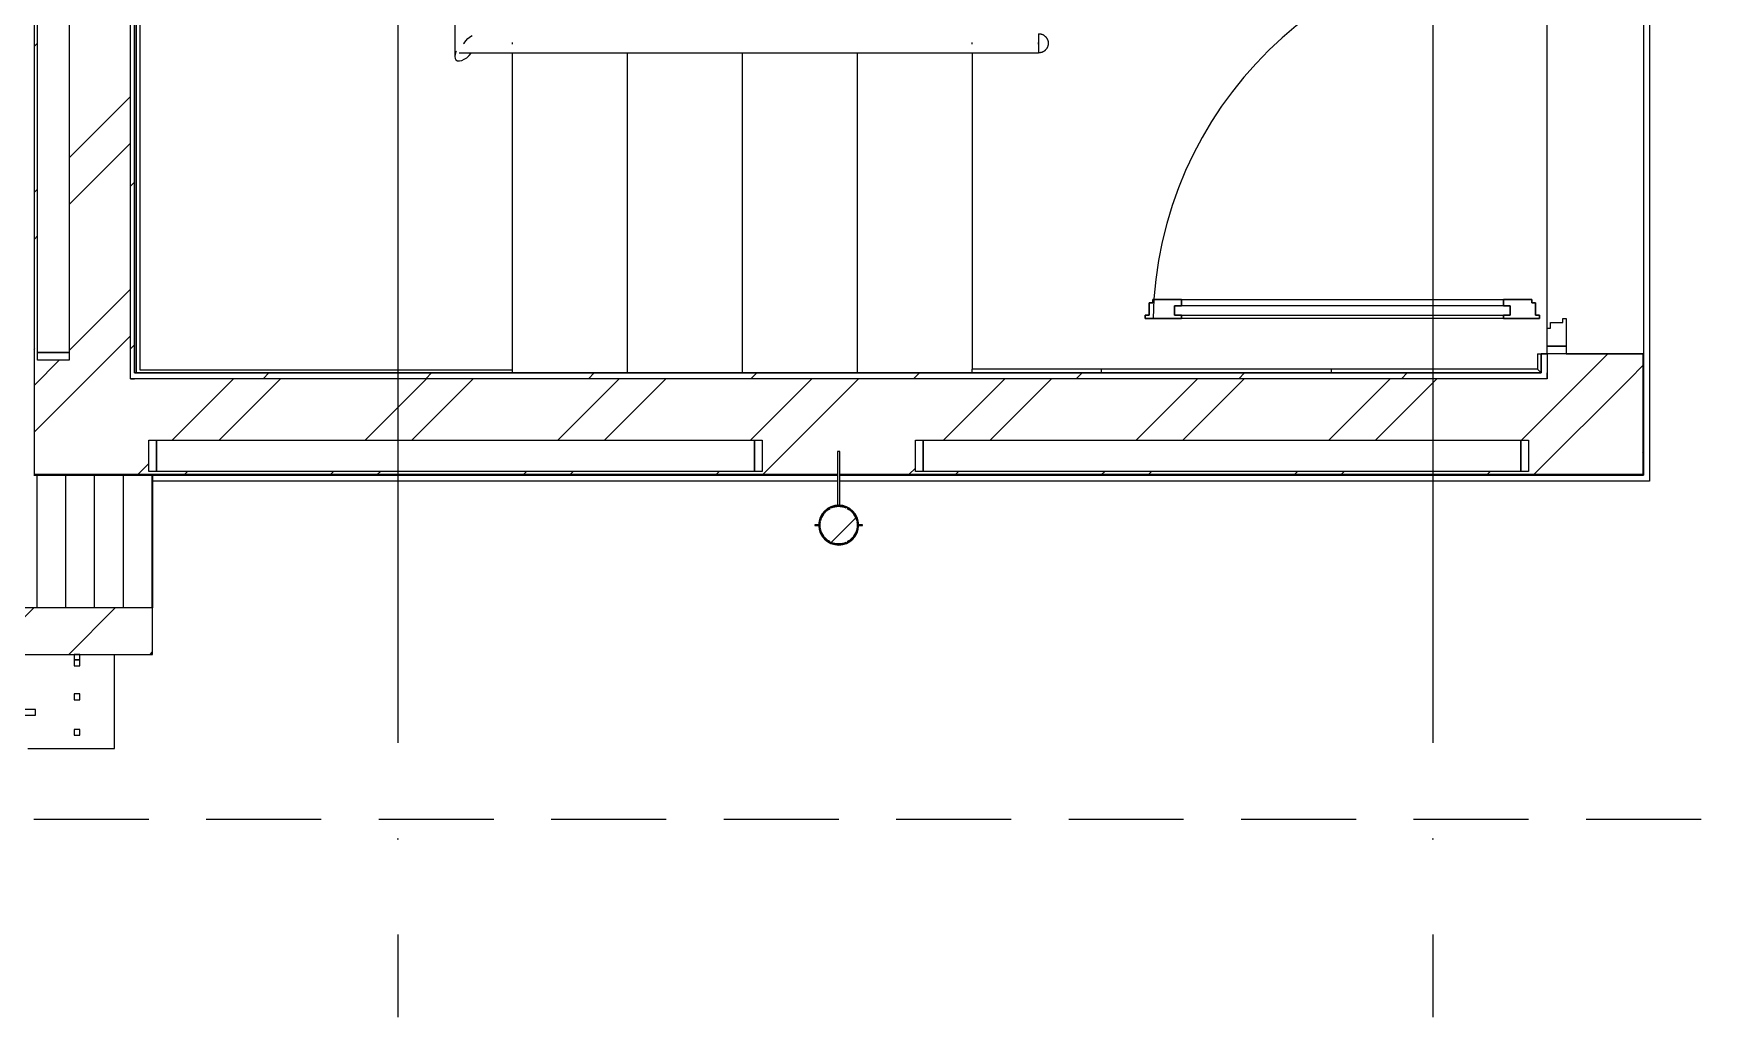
# Model space of a CAD drawing. Header units: millimetres. Extents: x -21010 to 105841, y -18351 to 135084.
# Drawn here: x 44212 to 48612, y 26109 to 28675 of the extents above; entities that cross this region are included whole.
import ezdxf

# ---------------------------------------------------------------- set-up
doc = ezdxf.new("R2010")
doc.units = ezdxf.units.MM
doc.linetypes.add('ADSK_Линия сетки', pattern=[2500, 2000, -250, 0, -250])
doc.linetypes.add('ADSK_Сверху', pattern=[450, 300, -150])
for name, color, linetype, lineweight in [('Витраж', 7, 'Continuous', 9), ('Двери', 7, 'Continuous', 9), ('Крыша', 7, 'Continuous', 9), ('Крыша штриховка', 7, 'Continuous', 9), ('Лестницы', 7, 'Continuous', 9), ('Линии', 7, 'Continuous', 9), ('Обобщенные модели', 7, 'Continuous', 9), ('Ограждение', 7, 'Continuous', 9), ('Окна', 7, 'Continuous', 9), ('Оси', 7, 'Continuous', 9), ('Перекрытие', 7, 'Continuous', 18), ('Стены внутренние', 7, 'Continuous', 18), ('Стены наружные', 7, 'Continuous', 18), ('Стены штриховка', 7, 'Continuous', 13)]:
    doc.layers.add(name, color=color, linetype=linetype, lineweight=lineweight)
doc.layers.add('Двери открывание', color=7, linetype='Continuous', lineweight=9, true_color=0xc0c0c0)

# ---------------------------------------------------------------- blocks, each defined once
blk = doc.blocks.new('1 этаж 21082025')
at = {"layer": 'Витраж', "lineweight": 18}
for p, q in [((50070.3, -16419.2), (50055.3, -16419.2)), ((50055.3, -16419.2), (50055.3, -16433.6)), ((50070.3, -16433.6), (50055.3, -16433.6)), ((50055.3, -16433.6), (50055.3, -16449.2)), ((50055.3, -16433.6), (50070.3, -16433.6)), ((50055.3, -16449.2), (50070.3, -16449.2)), ((50070.3, -16433.6), (50070.3, -16419.2)), ((50070.3, -16449.2), (50070.3, -16433.6)), ((50070.3, -16615), (50055.3, -16615)), ((50055.3, -16615), (50055.3, -16630)), ((50055.3, -16630), (50070.3, -16630)), ((50070.3, -16630), (50070.3, -16615))]:
    blk.add_line(p, q, dxfattribs=at)
at = {"layer": 'Витраж', "lineweight": 18, "extrusion": (0, 0, -1)}
for p, q in [((50070.3, -16522.5), (50055.3, -16522.5)), ((50055.3, -16522.5), (50055.3, -16537.5)), ((50055.3, -16537.5), (50070.3, -16537.5)), ((50070.3, -16537.5), (50070.3, -16522.5))]:
    blk.add_line(p, q, dxfattribs=at)
at = {"layer": 'Двери', "lineweight": 30}
for p, q in [((52860, -15502), (52870, -15502)), ((52860, -15534), (52860, -15502)), ((52870, -15493), (52944, -15493)), ((52870, -15502), (52870, -15493)), ((52944, -15510), (52926, -15510)), ((52926, -15510), (52926, -15534)), ((52944, -15493), (52944, -15510)), ((53784, -15493), (53858, -15493)), ((53784, -15493), (53784, -15510)), ((53784, -15510), (53802, -15510)), ((53802, -15510), (53802, -15534)), ((53858, -15493), (53858, -15502)), ((53858, -15502), (53868, -15502)), ((53868, -15502), (53868, -15534)), ((52850, -15534), (52860, -15534)), ((52850, -15543), (52850, -15534)), ((52944, -15543), (52850, -15543)), ((52926, -15534), (52944, -15534)), ((52944, -15534), (52944, -15543)), ((53784, -15534), (53784, -15543)), ((53802, -15534), (53784, -15534)), ((53878, -15543), (53784, -15543)), ((53868, -15534), (53878, -15534)), ((53878, -15534), (53878, -15543))]:
    blk.add_line(p, q, dxfattribs=at)
at = {"layer": 'Двери'}
for p, q in [((53802, -15510), (52926, -15510)), ((52926, -15510), (52926, -15534)), ((52944, -15493), (53784, -15493)), ((53802, -15534), (53802, -15510)), ((52926, -15534), (53802, -15534)), ((53784, -15543), (52944, -15543)), ((53898, -15615), (53898, -15568)), ((53898, -15568), (53907, -15568)), ((53907, -15553), (53939, -15553)), ((53907, -15568), (53907, -15553)), ((53939, -15543), (53948, -15543)), ((53939, -15553), (53939, -15543)), ((53948, -15543), (53948, -15615)), ((53898, -15615), (53948, -15615)), ((53898, -15635), (53898, -15615)), ((53948, -15615), (53898, -15615)), ((53948, -15615), (53948, -15635)), ((53948, -15635), (53898, -15635))]:
    blk.add_line(p, q, dxfattribs=at)
at = {"layer": 'Двери открывание'}
blk.add_arc((53878, -15563), 1008, 90, 178.8631, dxfattribs=at)
at = {"layer": 'Крыша'}
blk.add_line((50260, -15952), (50260, -16298.1), dxfattribs=at)
at = {"layer": 'Крыша', "lineweight": 18}
for p, q in [((50260, -16298.1), (48100, -16298.1)), ((50260, -16419.2), (50260, -16298.1)), ((48100, -16419.2), (50260, -16419.2))]:
    blk.add_line(p, q, dxfattribs=at)
at = {"layer": 'Крыша', "linetype": 'Continuous'}
for p, q in [((49829.2, -16419.2), (49950.3, -16298.1)), ((50041.3, -16419.2), (50162.5, -16298.1)), ((50253.5, -16419.2), (50260, -16412.7))]:
    blk.add_line(p, q, dxfattribs=at)
at = {"layer": 'Крыша штриховка', "linetype": 'Continuous'}
for p, q in [((49958, -15952), (49958, -16298.1)), ((50033, -15952), (50033, -16298.1)), ((50108, -15952), (50108, -16298.1)), ((50183, -15952), (50183, -16298.1)), ((50258, -15952), (50258, -16298.1))]:
    blk.add_line(p, q, dxfattribs=at)
at = {"layer": 'Лестницы'}
for p, q in [((51198.2, -14850), (51198.2, -15685)), ((51198.2, -14850), (51198.2, -15685)), ((51498.2, -14850), (51498.2, -15685)), ((51498.2, -14850), (51498.2, -15685)), ((51798.2, -14850), (51798.2, -15685)), ((51798.2, -14850), (51798.2, -15685)), ((52098.2, -14850), (52098.2, -15685)), ((52098.2, -14850), (52098.2, -15685))]:
    blk.add_line(p, q, dxfattribs=at)
at = {"layer": 'Линии', "linetype": 'ADSK_Сверху'}
blk.add_line((49950, -16848.7), (56182, -16848.7), dxfattribs=at)
at = {"layer": 'Обобщенные модели'}
for p, q in [((52046.7, -15890), (52046.7, -16030)), ((52053.3, -15890), (52046.7, -15890)), ((52053.3, -16030), (52053.3, -15890)), ((52046.7, -16030), (52049.1, -16030)), ((52050.9, -16030), (52053.3, -16030)), ((51988, -16081), (51988, -16083)), ((51998, -16081), (51988, -16081)), ((51988, -16081), (51988, -16083)), ((51998, -16081), (51988, -16081)), ((51988, -16081), (51988, -16083)), ((51998, -16081), (51988, -16081)), ((51988, -16081), (51988, -16083)), ((51998, -16081), (51988, -16081)), ((51988, -16083), (51998, -16083)), ((51988, -16083), (51998, -16083)), ((51988, -16083), (51998, -16083)), ((51988, -16083), (51998, -16083)), ((51998, -16081), (52000, -16081)), ((52000, -16083), (51998, -16083)), ((52000, -16081), (52000, -16083)), ((52100, -16081), (52102, -16081)), ((52100, -16083), (52100, -16081)), ((52102, -16083), (52100, -16083)), ((52112, -16081), (52102, -16081)), ((52112, -16081), (52102, -16081)), ((52112, -16081), (52102, -16081)), ((52112, -16081), (52102, -16081)), ((52102, -16083), (52112, -16083)), ((52102, -16083), (52112, -16083)), ((52102, -16083), (52112, -16083)), ((52102, -16083), (52112, -16083)), ((52112, -16083), (52112, -16081)), ((52112, -16083), (52112, -16081)), ((52112, -16083), (52112, -16081)), ((52112, -16083), (52112, -16081))]:
    blk.add_line(p, q, dxfattribs=at)
at = {"layer": 'Обобщенные модели', "linetype": 'Continuous', "lineweight": 9}
blk.add_line((52030.2, -16127.4), (52094.7, -16063), dxfattribs=at)
at = {"layer": 'Обобщенные модели'}
for radius, start, end in [(52, 90, 270), (50, 90, 270), (52, 270, 90), (50, 270, 90)]:
    blk.add_arc((52050, -16082), radius, start, end, dxfattribs=at)
at = {"layer": 'Обобщенные модели', "lineweight": 40}
for start, end in [(143.7992, 166.3688), (117.1715, 139.417), (90, 113.3059), (66.6941, 90), (40.583, 62.8285), (13.6312, 36.2008), (168.9964, 191.0036), (193.6312, 216.2008), (323.7992, 346.3688), (348.9964, 11.0036), (220.583, 242.8285), (246.6941, 270), (270, 293.3059), (297.1715, 319.417)]:
    blk.add_arc((52050, -16082), 50, start, end, dxfattribs=at)
at = {"layer": 'Ограждение'}
for p, q in [((50217, -14700), (50217, -15685)), ((50227, -14700), (50227, -15677)), ((51048.2, -14700), (51048.2, -14850)), ((51048.2, -14707.2), (51048.2, -14859.6)), ((51073.2, -14825), (51070.9, -14826.4)), ((51072.6, -14826.3), (51073.2, -14825)), ((51073.2, -14825), (51077.5, -14818.5)), ((51077.5, -14818.5), (51082.9, -14812.5)), ((51082.9, -14812.5), (51089.1, -14807.3)), ((51089.1, -14807.3), (51093.8, -14804.3)), ((52571.6, -14800), (52572.6, -14800)), ((52571.6, -14800), (52571.6, -14850)), ((52571.6, -14827.3), (52571.6, -14822.7)), ((52572.6, -14800), (52573.6, -14800.1)), ((52573.6, -14800.1), (52574.6, -14800.2)), ((52574.6, -14800.2), (52575.6, -14800.3)), ((52575.6, -14800.3), (52576.6, -14800.5)), ((52576.6, -14800.5), (52577.6, -14800.7)), ((52577.6, -14800.7), (52578.5, -14801)), ((52578.5, -14801), (52579.5, -14801.3)), ((52579.5, -14801.3), (52580.4, -14801.6)), ((52580.4, -14801.6), (52581.4, -14802)), ((52581.4, -14802), (52582.3, -14802.4)), ((52582.3, -14802.4), (52583.2, -14802.8)), ((52583.2, -14802.8), (52584, -14803.3)), ((52584, -14803.3), (52584.9, -14803.8)), ((52584.9, -14803.8), (52585.7, -14804.4)), ((52585.7, -14804.4), (52586.5, -14804.9)), ((52586.5, -14804.9), (52587.3, -14805.6)), ((52587.3, -14805.6), (52588.1, -14806.2)), ((52588.1, -14806.2), (52588.8, -14806.9)), ((52588.8, -14806.9), (52589.6, -14807.6)), ((52589.6, -14807.6), (52590.2, -14808.3)), ((52590.2, -14808.3), (52590.9, -14809.1)), ((52590.9, -14809.1), (52591.5, -14809.9)), ((52591.5, -14809.9), (52592.1, -14810.7)), ((52592.1, -14810.7), (52592.7, -14811.5)), ((52592.7, -14811.5), (52593.2, -14812.3)), ((52593.2, -14812.3), (52593.7, -14813.2)), ((52593.7, -14813.2), (52594.1, -14814.1)), ((52594.1, -14814.1), (52594.5, -14815)), ((52594.5, -14815), (52594.9, -14815.9)), ((52594.9, -14815.9), (52595.3, -14816.9)), ((52595.3, -14816.9), (52595.6, -14817.8)), ((52595.6, -14817.8), (52595.8, -14818.8)), ((52595.8, -14818.8), (52596.1, -14819.8)), ((52596.1, -14819.8), (52596.3, -14820.8)), ((52596.3, -14820.8), (52596.4, -14821.7)), ((52596.4, -14828), (52596.3, -14829)), ((52596.4, -14821.7), (52596.5, -14822.7)), ((52596.5, -14827), (52596.4, -14828)), ((52596.5, -14822.7), (52596.6, -14823.7)), ((52596.6, -14826), (52596.5, -14827)), ((52596.6, -14823.7), (52596.6, -14824.7)), ((52596.6, -14824.7), (52596.6, -14825)), ((52596.6, -14825), (52596.6, -14826)), ((51049.1, -14853.8), (51048.2, -14859.6)), ((51048.2, -14859.6), (51049.1, -14864.6)), ((51051.6, -14847.4), (51049.1, -14853.8)), ((51049.1, -14864.6), (51051.6, -14868.2)), ((51052.6, -14845.5), (51051.6, -14847.4)), ((51051.6, -14868.2), (51055.6, -14870.4)), ((51055.6, -14870.4), (51060.7, -14870.8)), ((51059.5, -14850), (51198.2, -14850)), ((51060.7, -14870.8), (51066.8, -14869.6)), ((51066.8, -14869.6), (51073.2, -14866.7)), ((51073.2, -14866.7), (51079.7, -14862.5)), ((51079.7, -14862.5), (51085.7, -14857)), ((51080.3, -14850), (51216.1, -14850)), ((51085.7, -14857), (51090.9, -14850.9)), ((51198.2, -14850), (52398.2, -14850)), ((51216.1, -14850), (52405.5, -14850)), ((52398.2, -14850), (52571.6, -14850)), ((52405.5, -14850), (52571.6, -14850)), ((52571.9, -14850), (52571.6, -14850)), ((52572.9, -14850), (52571.9, -14850)), ((52573.9, -14849.9), (52572.9, -14850)), ((52574.9, -14849.8), (52573.9, -14849.9)), ((52575.9, -14849.6), (52574.9, -14849.8)), ((52576.9, -14849.4), (52575.9, -14849.6)), ((52577.8, -14849.2), (52576.9, -14849.4)), ((52578.8, -14849), (52577.8, -14849.2)), ((52579.7, -14848.6), (52578.8, -14849)), ((52580.7, -14848.3), (52579.7, -14848.6)), ((52581.6, -14847.9), (52580.7, -14848.3)), ((52582.5, -14847.5), (52581.6, -14847.9)), ((52583.4, -14847), (52582.5, -14847.5)), ((52584.3, -14846.6), (52583.4, -14847)), ((52585.1, -14846), (52584.3, -14846.6)), ((52586, -14845.5), (52585.1, -14846)), ((52586.8, -14844.9), (52586, -14845.5)), ((52587.5, -14844.3), (52586.8, -14844.9)), ((52588.3, -14843.6), (52587.5, -14844.3)), ((52589, -14842.9), (52588.3, -14843.6)), ((52589.7, -14842.2), (52589, -14842.9)), ((52590.4, -14841.5), (52589.7, -14842.2)), ((52591.1, -14840.7), (52590.4, -14841.5)), ((52591.7, -14839.9), (52591.1, -14840.7)), ((52592.3, -14839.1), (52591.7, -14839.9)), ((52592.8, -14838.3), (52592.3, -14839.1)), ((52593.3, -14837.4), (52592.8, -14838.3)), ((52593.8, -14836.5), (52593.3, -14837.4)), ((52594.2, -14835.6), (52593.8, -14836.5)), ((52594.6, -14834.7), (52594.2, -14835.6)), ((52595, -14833.8), (52594.6, -14834.7)), ((52595.4, -14832.9), (52595, -14833.8)), ((52595.6, -14831.9), (52595.4, -14832.9)), ((52595.9, -14830.9), (52595.6, -14831.9)), ((52596.1, -14830), (52595.9, -14830.9)), ((52596.3, -14829), (52596.1, -14830)), ((53873, -15635), (53883, -15635)), ((53873, -15635), (53873, -15675)), ((50227, -15677), (51198.2, -15677)), ((52398, -15685), (52398, -15675)), ((53873, -15675), (52398, -15675)), ((53873, -15675), (53883, -15685)), ((49954.8, -16562.6), (49899.8, -16562.6)), ((49899.8, -16577.6), (49954.8, -16577.6)), ((49954.8, -16570.1), (49954.8, -16562.6)), ((49954.8, -16577.6), (49954.8, -16570.1))]:
    blk.add_line(p, q, dxfattribs=at)
at = {"layer": 'Ограждение', "linetype": 'Continuous'}
for p, q in [((52736, -15685), (52736, -15675)), ((53336, -15685), (53336, -15675))]:
    blk.add_line(p, q, dxfattribs=at)
at = {"layer": 'Ограждение'}
for points in [[(51198.3, -14823), (51198.3, -14823.7), (51198.2, -14825), (51198.3, -14826.3), (51198.3, -14827)], [(52398.3, -14827), (52398.2, -14826.3), (52398.2, -14825), (52398.2, -14823.7), (52398.3, -14823)]]:
    blk.add_open_spline(points, degree=3, dxfattribs=at)
at = {"layer": 'Окна'}
for p, q in [((49960, -15632), (49960, -14072)), ((50042, -14072), (50042, -15632)), ((49960, -15652), (49960, -15632)), ((49960, -15632), (50042, -15632)), ((50042, -15632), (49960, -15632)), ((50042, -15652), (49960, -15652)), ((50042, -15632), (50042, -15652)), ((50250, -15860), (50270, -15860)), ((50250, -15942), (50250, -15860)), ((50270, -15860), (50270, -15942)), ((50270, -15942), (50270, -15860)), ((50270, -15860), (51830, -15860)), ((51830, -15860), (51850, -15860)), ((51830, -15942), (51830, -15860)), ((51830, -15860), (51830, -15942)), ((51850, -15860), (51850, -15942)), ((52250, -15860), (52270, -15860)), ((52250, -15942), (52250, -15860)), ((52270, -15860), (52270, -15942)), ((52270, -15942), (52270, -15860)), ((52270, -15860), (53830, -15860)), ((53830, -15860), (53850, -15860)), ((53830, -15942), (53830, -15860)), ((53830, -15860), (53830, -15942)), ((53850, -15860), (53850, -15942)), ((50270, -15942), (50250, -15942)), ((51830, -15942), (50270, -15942)), ((51850, -15942), (51830, -15942)), ((52270, -15942), (52250, -15942)), ((53830, -15942), (52270, -15942)), ((53850, -15942), (53830, -15942))]:
    blk.add_line(p, q, dxfattribs=at)
at = {"layer": 'Оси', "linetype": 'ADSK_Линия сетки'}
for p, q in [((50900, 5350.6), (50900, -17365.8)), ((53600, 5350.6), (53600, -17365.8))]:
    blk.add_line(p, q, dxfattribs=at)
at = {"layer": 'Перекрытие', "color": 49, "true_color": 0x464646}
for p, q in [((52398.2, -14850), (52398.2, -15675)), ((50160.8, -16664.5), (50160.8, -16419.2)), ((49935, -16664.5), (50160.8, -16664.5))]:
    blk.add_line(p, q, dxfattribs=at)
at = {"layer": 'Стены внутренние'}
for p, q in [((54150, -14135), (54150, -15635)), ((53898, -15568), (53898, -14202))]:
    blk.add_line(p, q, dxfattribs=at)
at = {"layer": 'Стены внутренние', "linetype": 'Continuous', "lineweight": 9}
for p, q in [((49952, -14832.7), (49960, -14824.7)), ((50042, -15123.7), (50202, -14963.7)), ((50042, -15245.6), (50202, -15085.6)), ((49952, -15213.7), (49960, -15205.7)), ((49952, -15335.6), (49960, -15327.6)), ((50042, -15626.6), (50202, -15466.6)), ((49952, -15838.5), (50202, -15588.5)), ((49951.9, -15621.5), (49950, -15624.7)), ((49952, -15716.6), (50016.6, -15652)), ((53991.8, -15700), (54056.8, -15635)), ((50311.5, -15860), (50471.5, -15700)), ((50433.4, -15860), (50593.4, -15700)), ((50814.4, -15860), (50974.4, -15700)), ((50936.3, -15860), (51096.3, -15700)), ((51317.3, -15860), (51477.3, -15700)), ((51439.2, -15860), (51599.2, -15700)), ((51820.2, -15860), (51980.2, -15700)), ((51852.1, -15950), (52102.1, -15700)), ((52323.1, -15860), (52483.1, -15700)), ((52445, -15860), (52605, -15700)), ((52826, -15860), (52986, -15700)), ((52947.9, -15860), (53107.9, -15700)), ((53328.9, -15860), (53488.9, -15700)), ((53450.8, -15860), (53610.8, -15700)), ((53831.8, -15860), (53991.8, -15700)), ((53863.7, -15950), (54113.7, -15700)), ((54113.7, -15700), (54148, -15665.7)), ((50221.5, -15950), (50250, -15921.5)), ((54150, -15896), (54148, -15892.5)), ((50114.2, -15950), (50113, -15952)), ((50343.4, -15950), (50351.4, -15942)), ((50545.4, -15951.8), (50544.3, -15950)), ((50724.4, -15950), (50732.4, -15942)), ((50779.9, -15951.7), (50779, -15950)), ((50846.3, -15950), (50854.3, -15942)), ((51227.3, -15950), (51235.3, -15942)), ((51349.2, -15950), (51357.2, -15942)), ((51366.3, -15951.3), (51365.6, -15950)), ((51730.2, -15950), (51738.2, -15942)), ((52108, -15950.9), (52107.4, -15952)), ((52233.1, -15950), (52250, -15933.1)), ((52355, -15950), (52363, -15942)), ((52736, -15950), (52744, -15942)), ((52857.9, -15950), (52865.9, -15942)), ((52929.5, -15950.5), (52928.6, -15952)), ((53163.9, -15950.9), (53163.3, -15952)), ((53238.9, -15950), (53246.9, -15942)), ((53243.8, -15952), (53242.9, -15950.4)), ((53360.8, -15950), (53368.8, -15942)), ((53741.8, -15950), (53749.8, -15942))]:
    blk.add_line(p, q, dxfattribs=at)
at = {"layer": 'Стены внутренние', "lineweight": 30}
for p, q in [((54150, -15635), (53948, -15635)), ((54150, -15952), (54150, -15635)), ((50212.8, -15700), (50202, -15700)), ((53898, -15685), (53898, -15700)), ((49950, -15952), (52047.4, -15952)), ((52052.9, -15952), (54150, -15952))]:
    blk.add_line(p, q, dxfattribs=at)
at = {"layer": 'Стены наружные', "lineweight": 30}
for p, q in [((50212.8, -15685), (50212.8, -12115)), ((53883, -15635), (53883, -15685)), ((53898, -15635), (53883, -15635)), ((53883, -15685), (50212.8, -15685))]:
    blk.add_line(p, q, dxfattribs=at)
at = {"layer": 'Стены наружные'}
for p, q in [((50213.2, -12115), (50213.2, -15685)), ((54165, -13865), (54165, -15967)), ((52047.1, -15967), (50260, -15967)), ((54165, -15967), (52052.9, -15967))]:
    blk.add_line(p, q, dxfattribs=at)
at = {"layer": 'Стены наружные', "linetype": 'Continuous', "lineweight": 9}
for p, q in [((50202, -15197.9), (50212.8, -15187.1)), ((50202, -15622.2), (50212.8, -15611.4)), ((50548.4, -15700), (50563.4, -15685)), ((50972.7, -15700), (50987.7, -15685)), ((51397, -15700), (51412, -15685)), ((51821.2, -15700), (51836.2, -15685)), ((52245.5, -15700), (52260.5, -15685)), ((52669.8, -15700), (52684.8, -15685)), ((53094, -15700), (53109, -15685)), ((53518.3, -15700), (53533.3, -15685))]:
    blk.add_line(p, q, dxfattribs=at)
at = {"layer": 'Стены штриховка'}
for p, q in [((49952, -15952), (49952, -11950)), ((50202, -15700), (50202, -12115)), ((53898, -15635), (53898, -15685)), ((54148, -15635), (54148, -15952)), ((53898, -15700), (50212.8, -15700)), ((52047.4, -15950), (49950, -15950)), ((54150, -15950), (52052.9, -15950))]:
    blk.add_line(p, q, dxfattribs=at)

msp = doc.modelspace()

# ---------------------------------------------------------------- block references
msp.add_blockref('1 этаж 21082025', (-5738, 43475))

doc.saveas('drawing.dxf')
